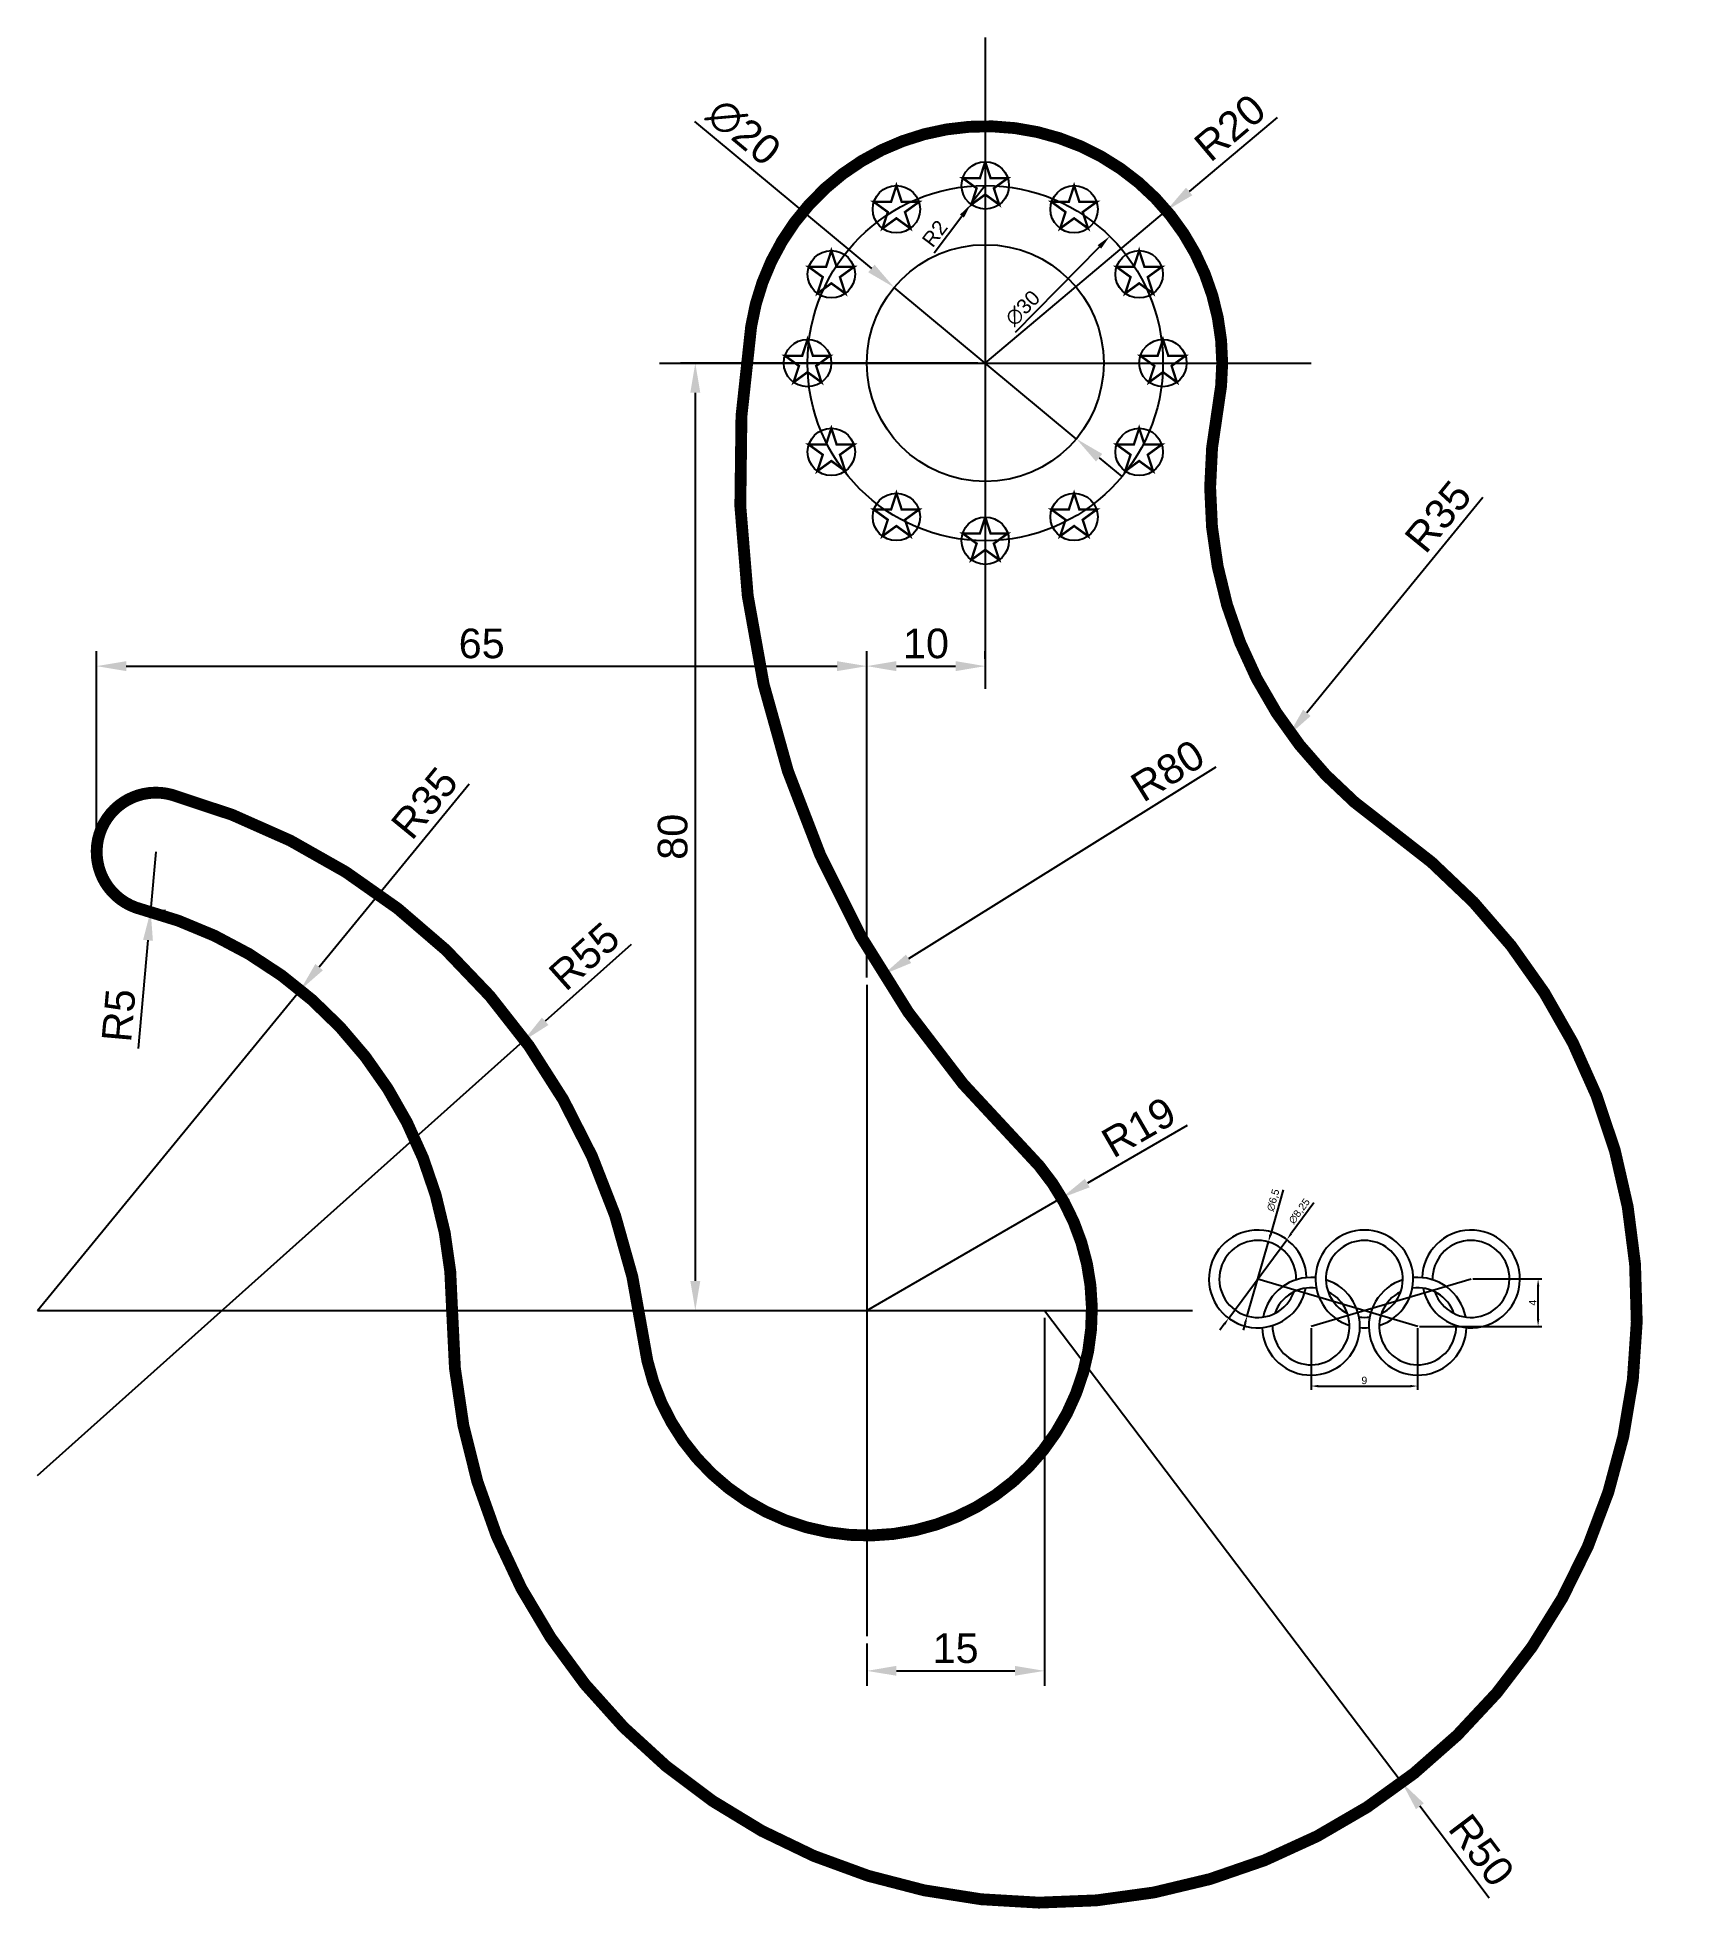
# Model space of a CAD drawing. Header units: millimetres. Extents: x 3099 to 3239, y 1463 to 1621.
import ezdxf

# ---------------------------------------------------------------- set-up
doc = ezdxf.new("R2010")
doc.units = ezdxf.units.MM
doc.layers.add('CapaCotas', color=252, linetype='Continuous')
doc.styles.get("Standard").update_dxf_attribs({"font": 'arial.ttf'})
doc.dimstyles.new('Redya_mm', dxfattribs={"dimtxt": 2.5, "dimasz": 2.5, "dimexe": 1.25, "dimexo": 0.625, "dimtad": 1, "dimtxsty": 'Standard', "dimcen": 2.5, "dimadec": 0, "dimazin": 0, "dimtfac": 1, "dimtmove": 0, "dimatfit": 3, "dimfxl": 1, "dimarcsym": 0})

# ---------------------------------------------------------------- blocks, each defined once
blk = doc.blocks.new('*D61')
at = {"layer": 'CapaCotas', "color": 0, "lineweight": -2, "transparency": 16777216}
for p, q in [((3203.92, 1614.04), (3196.49, 1607.78)), ((3179.28, 1593.29), (3194.58, 1606.17))]:
    blk.add_line(p, q, dxfattribs=at)
at = {"layer": 'CapaCotas', "color": 0, "transparency": 16777216}
blk.add_solid([(3196.23, 1608.1), (3196.76, 1607.46), (3194.58, 1606.17)], dxfattribs=at)
at = {"layer": 'Defpoints', "color": 0, "transparency": 16777216}
for p in [(3194.58, 1606.17), (3179.28, 1593.29)]:
    blk.add_point(p, dxfattribs=at)
at = {"layer": 'CapaCotas', "color": 0, "transparency": 16777216, "insert": (3199.94, 1613.17), "char_height": 2.5, "attachment_point": 5, "rotation": 40.1013}
blk.add_mtext('R20', dxfattribs=at)
blk = doc.blocks.new('*D64')
at = {"layer": 'CapaCotas', "color": 0, "lineweight": -2, "transparency": 16777216}
for p, q in [((3169.28, 1541.41), (3169.28, 1568.95)), ((3179.28, 1568.32), (3179.28, 1568.95)), ((3171.78, 1567.7), (3176.78, 1567.7))]:
    blk.add_line(p, q, dxfattribs=at)
at = {"layer": 'CapaCotas', "color": 0, "transparency": 16777216}
for points in [[(3171.78, 1568.12), (3171.78, 1567.28), (3169.28, 1567.7)], [(3176.78, 1568.12), (3176.78, 1567.28), (3179.28, 1567.7)]]:
    blk.add_solid(points, dxfattribs=at)
at = {"layer": 'Defpoints', "color": 0, "transparency": 16777216}
for p in [(3179.28, 1567.7), (3179.28, 1567.7), (3169.28, 1540.79)]:
    blk.add_point(p, dxfattribs=at)
at = {"layer": 'CapaCotas', "color": 0, "transparency": 16777216, "insert": (3174.28, 1569.6), "char_height": 2.5, "width": 4.2224, "attachment_point": 5}
blk.add_mtext('10', dxfattribs=at)
blk = doc.blocks.new('*D70')
at = {"layer": 'CapaCotas', "color": 0, "lineweight": -2, "transparency": 16777216}
for p, q in [((3184.28, 1512.66), (3184.28, 1481.61)), ((3169.28, 1485.16), (3169.28, 1481.61)), ((3171.78, 1482.86), (3181.78, 1482.86))]:
    blk.add_line(p, q, dxfattribs=at)
at = {"layer": 'CapaCotas', "color": 0, "transparency": 16777216}
for points in [[(3171.78, 1483.28), (3171.78, 1482.45), (3169.28, 1482.86)], [(3181.78, 1483.28), (3181.78, 1482.45), (3184.28, 1482.86)]]:
    blk.add_solid(points, dxfattribs=at)
at = {"layer": 'Defpoints', "color": 0, "transparency": 16777216}
for p in [(3184.28, 1513.29), (3169.28, 1485.79), (3184.28, 1482.86)]:
    blk.add_point(p, dxfattribs=at)
at = {"layer": 'CapaCotas', "color": 0, "transparency": 16777216, "insert": (3176.78, 1484.76), "char_height": 2.5, "attachment_point": 5}
blk.add_mtext('15', dxfattribs=at)
blk = doc.blocks.new('*D59')
at = {"layer": 'CapaCotas', "color": 0, "lineweight": -2, "transparency": 16777216}
for p, q in [((3104.28, 1552.64), (3104.28, 1568.95)), ((3169.28, 1568.32), (3169.28, 1568.95)), ((3106.78, 1567.7), (3166.78, 1567.7))]:
    blk.add_line(p, q, dxfattribs=at)
at = {"layer": 'CapaCotas', "color": 0, "transparency": 16777216}
for points in [[(3106.78, 1568.12), (3106.78, 1567.28), (3104.28, 1567.7)], [(3166.78, 1568.12), (3166.78, 1567.28), (3169.28, 1567.7)]]:
    blk.add_solid(points, dxfattribs=at)
at = {"layer": 'Defpoints', "color": 0, "transparency": 16777216}
for p in [(3169.28, 1567.7), (3169.28, 1567.7), (3104.28, 1552.02)]:
    blk.add_point(p, dxfattribs=at)
at = {"layer": 'CapaCotas', "color": 0, "transparency": 16777216, "insert": (3136.78, 1569.6), "char_height": 2.5, "attachment_point": 5}
blk.add_mtext('65', dxfattribs=at)
blk = doc.blocks.new('*D65')
at = {"layer": 'CapaCotas', "color": 0, "lineweight": -2, "transparency": 16777216}
for p, q in [((3178.66, 1593.29), (3153.56, 1593.29)), ((3154.81, 1590.79), (3154.81, 1515.79)), ((3148.66, 1513.29), (3156.06, 1513.29))]:
    blk.add_line(p, q, dxfattribs=at)
at = {"layer": 'CapaCotas', "color": 0, "transparency": 16777216}
for points in [[(3154.39, 1590.79), (3155.23, 1590.79), (3154.81, 1593.29)], [(3154.39, 1515.79), (3155.23, 1515.79), (3154.81, 1513.29)]]:
    blk.add_solid(points, dxfattribs=at)
at = {"layer": 'Defpoints', "color": 0, "transparency": 16777216}
for p in [(3179.28, 1593.29), (3148.03, 1513.29), (3154.81, 1513.29)]:
    blk.add_point(p, dxfattribs=at)
at = {"layer": 'CapaCotas', "color": 0, "transparency": 16777216, "insert": (3152.91, 1553.29), "char_height": 2.5, "attachment_point": 5, "rotation": 90}
blk.add_mtext('80', dxfattribs=at)
blk = doc.blocks.new('*D68')
at = {"layer": 'CapaCotas', "color": 0, "lineweight": -2, "transparency": 16777216}
for p, q in [((3149.4, 1544.2), (3142.14, 1537.71)), ((3099.28, 1499.37), (3140.28, 1536.04))]:
    blk.add_line(p, q, dxfattribs=at)
at = {"layer": 'CapaCotas', "color": 0, "transparency": 16777216}
blk.add_solid([(3141.86, 1538.02), (3142.42, 1537.4), (3140.28, 1536.04)], dxfattribs=at)
at = {"layer": 'Defpoints', "color": 0, "transparency": 16777216}
for p in [(3140.28, 1536.04), (3099.28, 1499.37)]:
    blk.add_point(p, dxfattribs=at)
at = {"layer": 'CapaCotas', "color": 0, "transparency": 16777216, "insert": (3145.44, 1543.2), "char_height": 2.5, "attachment_point": 5, "rotation": 41.8143}
blk.add_mtext('R55', dxfattribs=at)
blk = doc.blocks.new('*D66')
at = {"layer": 'CapaCotas', "color": 0, "lineweight": -2, "transparency": 16777216}
for p, q in [((3135.73, 1557.74), (3123.06, 1542.29)), ((3099.28, 1513.29), (3121.47, 1540.35))]:
    blk.add_line(p, q, dxfattribs=at)
at = {"layer": 'CapaCotas', "color": 0, "transparency": 16777216}
blk.add_solid([(3122.74, 1542.55), (3123.38, 1542.02), (3121.47, 1540.35)], dxfattribs=at)
at = {"layer": 'Defpoints', "color": 0, "transparency": 16777216}
for p in [(3121.47, 1540.35), (3099.28, 1513.29)]:
    blk.add_point(p, dxfattribs=at)
at = {"layer": 'CapaCotas', "color": 0, "transparency": 16777216, "insert": (3131.96, 1556.14), "char_height": 2.5, "attachment_point": 5, "rotation": 50.6508}
blk.add_mtext('R35', dxfattribs=at)
blk = doc.blocks.new('*D67')
at = {"layer": 'CapaCotas', "color": 0, "lineweight": -2, "transparency": 16777216}
for p, q in [((3109.28, 1552.02), (3108.84, 1547.04)), ((3107.8, 1535.4), (3108.62, 1544.55))]:
    blk.add_line(p, q, dxfattribs=at)
blk.add_arc((3109.28, 1552.02), 5, 262.6845, 279.2242, dxfattribs=at)
at = {"layer": 'CapaCotas', "color": 0, "transparency": 16777216}
blk.add_solid([(3108.2, 1544.58), (3109.03, 1544.51), (3108.84, 1547.04)], dxfattribs=at)
at = {"layer": 'Defpoints', "color": 0, "transparency": 16777216}
for p in [(3109.28, 1552.02), (3108.84, 1547.04)]:
    blk.add_point(p, dxfattribs=at)
at = {"layer": 'CapaCotas', "color": 0, "transparency": 16777216, "insert": (3106.15, 1538.21), "char_height": 2.5, "attachment_point": 5, "rotation": 84.9002}
blk.add_mtext('R5', dxfattribs=at)
blk = doc.blocks.new('*D71')
at = {"layer": 'CapaCotas', "color": 0, "lineweight": -2, "transparency": 16777216}
for p, q in [((3184.28, 1513.29), (3214.46, 1473.42)), ((3221.83, 1463.68), (3215.97, 1471.43))]:
    blk.add_line(p, q, dxfattribs=at)
at = {"layer": 'CapaCotas', "color": 0, "transparency": 16777216}
blk.add_solid([(3216.3, 1471.68), (3215.64, 1471.18), (3214.46, 1473.42)], dxfattribs=at)
at = {"layer": 'Defpoints', "color": 0, "transparency": 16777216}
for p in [(3184.28, 1513.29), (3214.46, 1473.42)]:
    blk.add_point(p, dxfattribs=at)
at = {"layer": 'CapaCotas', "color": 0, "transparency": 16777216, "insert": (3221.17, 1467.71), "char_height": 2.5, "attachment_point": 5, "rotation": 307.1242}
blk.add_mtext('R50', dxfattribs=at)
blk = doc.blocks.new('*D69')
at = {"layer": 'CapaCotas', "color": 0, "lineweight": -2, "transparency": 16777216}
for p, q in [((3196.32, 1528.92), (3187.9, 1524.05)), ((3169.28, 1513.29), (3185.73, 1522.8))]:
    blk.add_line(p, q, dxfattribs=at)
at = {"layer": 'CapaCotas', "color": 0, "transparency": 16777216}
blk.add_solid([(3187.69, 1524.41), (3188.1, 1523.69), (3185.73, 1522.8)], dxfattribs=at)
at = {"layer": 'Defpoints', "color": 0, "transparency": 16777216}
for p in [(3185.73, 1522.8), (3169.28, 1513.29)]:
    blk.add_point(p, dxfattribs=at)
at = {"layer": 'CapaCotas', "color": 0, "transparency": 16777216, "insert": (3192.24, 1528.76), "char_height": 2.5, "attachment_point": 5, "rotation": 30.0398}
blk.add_mtext('R19', dxfattribs=at)
blk = doc.blocks.new('*D63')
at = {"layer": 'CapaCotas', "color": 0, "lineweight": -2, "transparency": 16777216}
blk.add_line((3198.74, 1559.17), (3172.81, 1542.99), dxfattribs=at)
at = {"layer": 'CapaCotas', "color": 0, "transparency": 16777216}
blk.add_solid([(3172.59, 1543.34), (3173.03, 1542.63), (3170.69, 1541.66)], dxfattribs=at)
at = {"layer": 'Defpoints', "color": 0, "transparency": 16777216}
for p in [(3238.56, 1584.01), (3170.69, 1541.66)]:
    blk.add_point(p, dxfattribs=at)
at = {"layer": 'CapaCotas', "color": 0, "transparency": 16777216, "insert": (3194.68, 1558.87), "char_height": 2.5, "attachment_point": 5, "rotation": 31.9593}
blk.add_mtext('R80', dxfattribs=at)
blk = doc.blocks.new('*D60')
at = {"layer": 'CapaCotas', "color": 0, "lineweight": -2, "transparency": 16777216}
for p, q in [((3154.74, 1613.68), (3169.67, 1601.28)), ((3186.97, 1586.9), (3171.59, 1599.68)), ((3188.9, 1585.3), (3190.82, 1583.7))]:
    blk.add_line(p, q, dxfattribs=at)
at = {"layer": 'CapaCotas', "color": 0, "transparency": 16777216}
for points in [[(3169.94, 1601.6), (3169.4, 1600.96), (3171.59, 1599.68)], [(3189.16, 1585.62), (3188.63, 1584.98), (3186.97, 1586.9)]]:
    blk.add_solid(points, dxfattribs=at)
at = {"layer": 'Defpoints', "color": 0, "transparency": 16777216}
for p in [(3171.59, 1599.68), (3186.97, 1586.9)]:
    blk.add_point(p, dxfattribs=at)
at = {"layer": 'CapaCotas', "color": 0, "transparency": 16777216, "insert": (3158.9, 1612.79), "char_height": 2.5, "attachment_point": 5, "rotation": 320.2756}
blk.add_mtext('∅20', dxfattribs=at)
blk = doc.blocks.new('*D62')
at = {"layer": 'CapaCotas', "color": 0, "lineweight": -2, "transparency": 16777216}
blk.add_line((3221.27, 1581.93), (3206.43, 1563.75), dxfattribs=at)
at = {"layer": 'CapaCotas', "color": 0, "transparency": 16777216}
blk.add_solid([(3206.11, 1564.02), (3206.75, 1563.49), (3204.85, 1561.82)], dxfattribs=at)
at = {"layer": 'Defpoints', "color": 0, "transparency": 16777216}
for p in [(3226.99, 1588.93), (3204.85, 1561.82)]:
    blk.add_point(p, dxfattribs=at)
at = {"layer": 'CapaCotas', "color": 0, "transparency": 16777216, "insert": (3217.51, 1580.33), "char_height": 2.5, "attachment_point": 5, "rotation": 50.7665}
blk.add_mtext('R35', dxfattribs=at)
blk = doc.blocks.new('*D75')
at = {"layer": 'CapaCotas', "color": 0, "lineweight": -2, "transparency": 16777216}
blk.add_line((3181.83, 1595.89), (3188.92, 1603.1), dxfattribs=at)
at = {"layer": 'CapaCotas', "color": 0, "transparency": 16777216}
blk.add_solid([(3188.77, 1603.25), (3189.06, 1602.95), (3189.79, 1603.99)], dxfattribs=at)
at = {"layer": 'Defpoints', "color": 0, "transparency": 16777216}
for p in [(3189.79, 1603.99), (3168.78, 1582.58)]:
    blk.add_point(p, dxfattribs=at)
at = {"layer": 'CapaCotas', "color": 0, "transparency": 16777216, "insert": (3182.45, 1597.92), "char_height": 1.25, "attachment_point": 5, "rotation": 45.5314}
blk.add_mtext('∅30', dxfattribs=at)
blk = doc.blocks.new('*D76')
at = {"layer": 'CapaCotas', "color": 0, "lineweight": -2, "transparency": 16777216}
for p, q in [((3179.28, 1608.29), (3178.07, 1606.7)), ((3174.97, 1602.61), (3177.32, 1605.7))]:
    blk.add_line(p, q, dxfattribs=at)
at = {"layer": 'CapaCotas', "color": 0, "transparency": 16777216}
blk.add_solid([(3177.15, 1605.83), (3177.48, 1605.57), (3178.07, 1606.7)], dxfattribs=at)
at = {"layer": 'Defpoints', "color": 0, "transparency": 16777216}
for p in [(3179.28, 1608.29), (3178.07, 1606.7)]:
    blk.add_point(p, dxfattribs=at)
at = {"layer": 'CapaCotas', "color": 0, "transparency": 16777216, "insert": (3175.02, 1604.23), "char_height": 1.25, "attachment_point": 5, "rotation": 52.8057}
blk.add_mtext('R2', dxfattribs=at)
blk = doc.blocks.new('*D88')
at = {"layer": 'CapaCotas', "color": 0, "lineweight": -2, "transparency": 16777216}
for p, q in [((3204.43, 1523.48), (3203.35, 1519.68)), ((3201.39, 1512.83), (3203.18, 1519.08)), ((3201.22, 1512.23), (3201.05, 1511.63))]:
    blk.add_line(p, q, dxfattribs=at)
at = {"layer": 'CapaCotas', "color": 0, "transparency": 16777216}
for points in [[(3203.25, 1519.71), (3203.45, 1519.65), (3203.18, 1519.08)], [(3201.12, 1512.26), (3201.32, 1512.2), (3201.39, 1512.83)]]:
    blk.add_solid(points, dxfattribs=at)
at = {"layer": 'Defpoints', "color": 0, "transparency": 16777216}
for p in [(3203.18, 1519.08), (3201.39, 1512.83)]:
    blk.add_point(p, dxfattribs=at)
at = {"layer": 'CapaCotas', "color": 0, "transparency": 16777216, "insert": (3203.62, 1522.6), "char_height": 0.625, "attachment_point": 5, "rotation": 74.0446}
blk.add_mtext('∅6,5', dxfattribs=at)
blk = doc.blocks.new('*D89')
at = {"layer": 'CapaCotas', "color": 0, "lineweight": -2, "transparency": 16777216}
for p, q in [((3207.03, 1522.39), (3205.1, 1519.78)), ((3199.83, 1512.64), (3204.73, 1519.27)), ((3199.46, 1512.13), (3199.09, 1511.63))]:
    blk.add_line(p, q, dxfattribs=at)
at = {"layer": 'CapaCotas', "color": 0, "transparency": 16777216}
for points in [[(3205.02, 1519.84), (3205.19, 1519.72), (3204.73, 1519.27)], [(3199.38, 1512.19), (3199.55, 1512.07), (3199.83, 1512.64)]]:
    blk.add_solid(points, dxfattribs=at)
at = {"layer": 'Defpoints', "color": 0, "transparency": 16777216}
for p in [(3204.73, 1519.27), (3199.83, 1512.64)]:
    blk.add_point(p, dxfattribs=at)
at = {"layer": 'CapaCotas', "color": 0, "transparency": 16777216, "insert": (3205.82, 1521.66), "char_height": 0.625, "attachment_point": 5, "rotation": 53.5856}
blk.add_mtext('∅8,25', dxfattribs=at)
blk = doc.blocks.new('*D90')
at = {"layer": 'CapaCotas', "color": 0, "lineweight": -2, "transparency": 16777216}
for p, q in [((3220.44, 1515.95), (3226.26, 1515.95)), ((3225.95, 1512.58), (3225.95, 1515.33)), ((3215.94, 1511.95), (3226.26, 1511.95))]:
    blk.add_line(p, q, dxfattribs=at)
at = {"layer": 'CapaCotas', "color": 0, "transparency": 16777216}
for points in [[(3225.84, 1515.33), (3226.05, 1515.33), (3225.95, 1515.95)], [(3225.84, 1512.58), (3226.05, 1512.58), (3225.95, 1511.95)]]:
    blk.add_solid(points, dxfattribs=at)
at = {"layer": 'Defpoints', "color": 0, "transparency": 16777216}
for p in [(3220.28, 1515.95), (3225.95, 1515.95), (3215.78, 1511.95)]:
    blk.add_point(p, dxfattribs=at)
at = {"layer": 'CapaCotas', "color": 0, "transparency": 16777216, "insert": (3225.48, 1513.95), "char_height": 0.625, "attachment_point": 5, "rotation": 90}
blk.add_mtext('4', dxfattribs=at)
blk = doc.blocks.new('*D91')
at = {"layer": 'CapaCotas', "color": 0, "lineweight": -2, "transparency": 16777216}
for p, q in [((3206.78, 1511.8), (3206.78, 1506.59)), ((3215.78, 1511.8), (3215.78, 1506.59)), ((3207.41, 1506.91), (3215.16, 1506.91))]:
    blk.add_line(p, q, dxfattribs=at)
at = {"layer": 'CapaCotas', "color": 0, "transparency": 16777216}
for points in [[(3207.41, 1507.01), (3207.41, 1506.8), (3206.78, 1506.91)], [(3215.16, 1507.01), (3215.16, 1506.8), (3215.78, 1506.91)]]:
    blk.add_solid(points, dxfattribs=at)
at = {"layer": 'Defpoints', "color": 0, "transparency": 16777216}
for p in [(3206.78, 1511.95), (3215.78, 1511.95), (3215.78, 1506.91)]:
    blk.add_point(p, dxfattribs=at)
at = {"layer": 'CapaCotas', "color": 0, "transparency": 16777216, "insert": (3211.28, 1507.38), "char_height": 0.625, "attachment_point": 5}
blk.add_mtext('9', dxfattribs=at)

msp = doc.modelspace()

# ---------------------------------------------------------------- linework, layer by layer
at = {"const_width": 1}
msp.add_lwpolyline([(3134.283, 1513.288, 1.6449061), (3213.096, 1554.152, -0.2955124), (3198.913, 1589.458, 1.0188885), (3159.524, 1596.381, 0.2423258), (3182.579, 1526.861, -1.4053133), (3150.438, 1510.864, 0.3015825), (3110.623, 1556.835, 1.0093104), (3108.033, 1547.177, -0.3419987)], format="xyb", close=True, dxfattribs=at)
at = {"const_width": 0.2}
for points in [[(3179.283, 1610.288), (3178.834, 1608.906), (3177.381, 1608.906), (3178.557, 1608.052), (3178.108, 1606.67), (3179.283, 1607.524), (3180.459, 1606.67), (3180.01, 1608.052), (3181.185, 1608.906), (3179.732, 1608.906), (3179.283, 1610.288)], [(3171.783, 1608.279), (3171.334, 1606.897), (3169.881, 1606.897), (3171.057, 1606.043), (3170.608, 1604.661), (3171.783, 1605.515), (3172.959, 1604.661), (3172.51, 1606.043), (3173.685, 1606.897), (3172.232, 1606.897), (3171.783, 1608.279)], [(3186.783, 1608.279), (3186.334, 1606.897), (3184.881, 1606.897), (3186.057, 1606.043), (3185.608, 1604.661), (3186.783, 1605.515), (3187.959, 1604.661), (3187.51, 1606.043), (3188.685, 1606.897), (3187.232, 1606.897), (3186.783, 1608.279)], [(3166.293, 1602.788), (3165.844, 1601.406), (3164.391, 1601.406), (3165.566, 1600.552), (3165.117, 1599.17), (3166.293, 1600.024), (3167.468, 1599.17), (3167.019, 1600.552), (3168.195, 1601.406), (3166.742, 1601.406), (3166.293, 1602.788)], [(3192.274, 1602.788), (3191.825, 1601.406), (3190.371, 1601.406), (3191.547, 1600.552), (3191.098, 1599.17), (3192.274, 1600.024), (3193.449, 1599.17), (3193, 1600.552), (3194.176, 1601.406), (3192.723, 1601.406), (3192.274, 1602.788)], [(3164.283, 1595.288), (3163.834, 1593.906), (3162.381, 1593.906), (3163.557, 1593.052), (3163.108, 1591.67), (3164.283, 1592.524), (3165.459, 1591.67), (3165.01, 1593.052), (3166.185, 1593.906), (3164.732, 1593.906), (3164.283, 1595.288)], [(3194.283, 1595.288), (3193.834, 1593.906), (3192.381, 1593.906), (3193.557, 1593.052), (3193.108, 1591.67), (3194.283, 1592.524), (3195.459, 1591.67), (3195.01, 1593.052), (3196.185, 1593.906), (3194.732, 1593.906), (3194.283, 1595.288)], [(3166.293, 1587.788), (3165.844, 1586.406), (3164.391, 1586.406), (3165.566, 1585.552), (3165.117, 1584.17), (3166.293, 1585.024), (3167.468, 1584.17), (3167.019, 1585.552), (3168.195, 1586.406), (3166.742, 1586.406), (3166.293, 1587.788)], [(3192.274, 1587.788), (3191.825, 1586.406), (3190.371, 1586.406), (3191.547, 1585.552), (3191.098, 1584.17), (3192.274, 1585.024), (3193.449, 1584.17), (3193, 1585.552), (3194.176, 1586.406), (3192.723, 1586.406), (3192.274, 1587.788)], [(3171.783, 1582.298), (3171.334, 1580.916), (3169.881, 1580.916), (3171.057, 1580.062), (3170.608, 1578.68), (3171.783, 1579.534), (3172.959, 1578.68), (3172.51, 1580.062), (3173.685, 1580.916), (3172.232, 1580.916), (3171.783, 1582.298)], [(3186.783, 1582.298), (3186.334, 1580.916), (3184.881, 1580.916), (3186.057, 1580.062), (3185.608, 1578.68), (3186.783, 1579.534), (3187.959, 1578.68), (3187.51, 1580.062), (3188.685, 1580.916), (3187.232, 1580.916), (3186.783, 1582.298)], [(3179.283, 1580.288), (3178.834, 1578.906), (3177.381, 1578.906), (3178.557, 1578.052), (3178.108, 1576.67), (3179.283, 1577.524), (3180.459, 1576.67), (3180.01, 1578.052), (3181.185, 1578.906), (3179.732, 1578.906), (3179.283, 1580.288)]]:
    msp.add_lwpolyline(points, dxfattribs=at)
msp.add_circle((3179.283, 1593.288), 10)
for centre, radius, start, end in [((3202.283, 1515.955), 4.125, 1.49737, 349.08248), ((3211.283, 1515.955), 4.125, 287.65044, 252.34956), ((3220.284, 1515.955), 4.125, 190.91752, 178.50263), ((3202.283, 1515.955), 3.25, 358.78016, 340.50483), ((3211.283, 1515.955), 3.25, 296.2281, 243.7719), ((3220.284, 1515.955), 3.25, 199.49517, 181.21984), ((3206.783, 1511.955), 4.125, 181.49737, 72.34956), ((3206.783, 1511.955), 4.125, 84.76444, 169.08248), ((3215.783, 1511.955), 4.125, 107.65044, 358.50263), ((3215.783, 1511.955), 4.125, 10.91752, 95.23556), ((3206.783, 1511.955), 3.25, 178.78016, 63.7719), ((3206.783, 1511.955), 3.25, 82.04724, 160.50483), ((3215.783, 1511.955), 3.25, 116.2281, 1.21984), ((3215.783, 1511.955), 3.25, 19.49517, 97.95276), ((3211.283, 1515.955), 3.25, 262.04724, 277.95276), ((3211.283, 1515.955), 4.125, 264.76444, 275.23556)]:
    msp.add_arc(centre, radius, start, end)
at = {"layer": 'CapaCotas'}
for p, q in [((3179.283, 1620.788), (3179.283, 1565.788)), ((3151.783, 1593.288), (3206.783, 1593.288)), ((3169.283, 1540.788), (3169.283, 1485.788)), ((3202.283, 1515.955), (3215.783, 1511.955)), ((3206.783, 1511.955), (3220.284, 1515.955)), ((3099.283, 1513.288), (3196.783, 1513.288))]:
    msp.add_line(p, q, dxfattribs=at)
for centre, radius in [((3179.283, 1608.288), 2), ((3179.283, 1593.288), 15), ((3171.783, 1606.279), 2), ((3186.783, 1606.279), 2), ((3166.293, 1600.788), 2), ((3192.274, 1600.788), 2), ((3164.283, 1593.288), 2), ((3194.283, 1593.288), 2), ((3166.293, 1585.788), 2), ((3192.274, 1585.788), 2), ((3171.783, 1580.298), 2), ((3186.783, 1580.298), 2), ((3179.283, 1578.288), 2)]:
    msp.add_circle(centre, radius, dxfattribs=at)

# ---------------------------------------------------------------- dimensions: what is measured, and where the dimension line sits
for p1, p2, picture, middle in [((3186.974, 1586.897), (3171.592, 1599.679), '*D60', (3157.639, 1611.273)), ((3168.775, 1582.584), (3189.791, 1603.993), '*D75', (3183.153, 1597.231)), ((3201.389, 1512.83), (3203.176, 1519.08), '*D88', (3204.141, 1522.454))]:
    dim = msp.add_diameter_dim_2p(p1=p1, p2=p2, dimstyle='Redya_mm', dxfattribs=at)
    dim.commit()
    dim.dimension.update_dxf_attribs({"geometry": picture, "text_midpoint": middle, "dimtype": 163})
for center, mpoint, text, picture, middle in [((3179.283, 1593.288), (3194.581, 1606.171), 'R20', '*D61', (3199.941, 1613.17)), ((3099.283, 1499.371), (3140.275, 1536.04), 'R55', '*D68', (3145.436, 1543.201)), ((3169.283, 1513.288), (3185.731, 1522.8), 'R19', '*D69', (3192.237, 1528.758)), ((3184.283, 1513.288), (3214.46, 1473.422), 'R50', '*D71', (3221.172, 1467.706))]:
    dim = msp.add_radius_dim(center=center, mpoint=mpoint, text=text, dimstyle='Redya_mm', dxfattribs=at)
    dim.commit()
    dim.dimension.update_dxf_attribs({"geometry": picture, "text_midpoint": middle})
dim = msp.add_radius_dim(center=(3179.283, 1608.288), mpoint=(3178.074, 1606.695), dimstyle='Redya_mm', dxfattribs=at)
dim.commit()
dim.dimension.update_dxf_attribs({"geometry": '*D76', "text_midpoint": (3175.02, 1604.225)})
dim = msp.add_linear_dim(base=(3154.811, 1513.288), p1=(3179.283, 1593.288), p2=(3148.033, 1513.288), angle=90, text='80', dimstyle='Redya_mm', dxfattribs=at)
dim.commit()
dim.dimension.update_dxf_attribs({"geometry": '*D65', "text_midpoint": (3152.91, 1553.288)})
dim = msp.add_radius_dim(center=(3226.986, 1588.928), mpoint=(3204.849, 1561.818), dimstyle='Redya_mm', dxfattribs=at)
dim.commit()
dim.dimension.update_dxf_attribs({"geometry": '*D62', "text_midpoint": (3218.984, 1579.128), "dimtype": 164})
for center, mpoint, text, picture, middle in [((3238.561, 1584.01), (3170.687, 1541.664), 'R80', '*D63', (3195.683, 1557.258)), ((3099.283, 1513.288), (3121.475, 1540.354), 'R35', '*D66', (3133.433, 1554.938)), ((3109.283, 1552.018), (3108.839, 1547.038), 'R5', '*D67', (3108.036, 1538.038))]:
    dim = msp.add_radius_dim(center=center, mpoint=mpoint, text=text, dimstyle='Redya_mm', dxfattribs=at)
    dim.commit()
    dim.dimension.update_dxf_attribs({"geometry": picture, "text_midpoint": middle, "dimtype": 164})
for base, p1, p2, text, picture, middle in [((3169.283, 1567.699), (3104.283, 1552.018), (3169.283, 1567.699), '65', '*D59', (3136.783, 1569.601)), ((3179.283, 1567.699), (3169.283, 1540.788), (3179.283, 1567.699), '10', '*D64', (3174.283, 1569.601)), ((3184.283, 1482.863), (3169.283, 1485.788), (3184.283, 1513.288), '15', '*D70', (3176.783, 1484.764))]:
    dim = msp.add_linear_dim(base=base, p1=p1, p2=p2, text=text, dimstyle='Redya_mm', dxfattribs=at)
    dim.commit()
    dim.dimension.update_dxf_attribs({"geometry": picture, "text_midpoint": middle})
dim = msp.add_diameter_dim_2p(p1=(3199.834, 1512.635), p2=(3204.732, 1519.275), dimstyle='Redya_mm', dxfattribs=at)
dim.commit()
dim.dimension.update_dxf_attribs({"geometry": '*D89', "text_midpoint": (3205.815, 1521.657)})
dim = msp.add_linear_dim(base=(3225.949, 1515.955), p1=(3215.783, 1511.955), p2=(3220.284, 1515.955), angle=90, dimstyle='Redya_mm', dxfattribs=at)
dim.commit()
dim.dimension.update_dxf_attribs({"geometry": '*D90', "text_midpoint": (3225.48, 1513.955)})
dim = msp.add_linear_dim(base=(3215.783, 1506.906), p1=(3206.783, 1511.955), p2=(3215.783, 1511.955), dimstyle='Redya_mm', dxfattribs=at)
dim.commit()
dim.dimension.update_dxf_attribs({"geometry": '*D91', "text_midpoint": (3211.283, 1507.381)})

doc.saveas('drawing.dxf')
